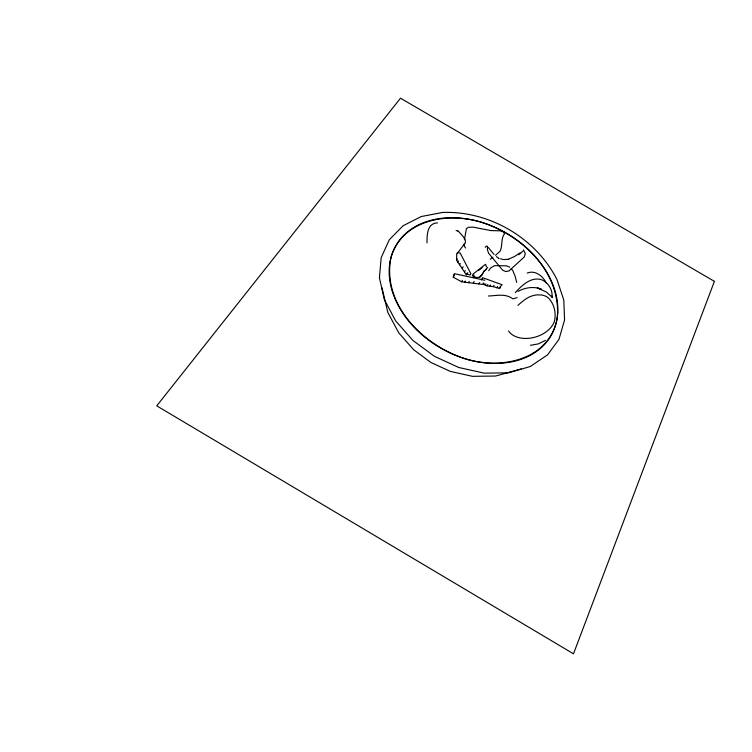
<?xml version="1.0" encoding="UTF-8"?>
<svg xmlns="http://www.w3.org/2000/svg" width="752" height="752" viewBox="0 0 752 752"><rect width="100%" height="100%" fill="white"/><g stroke="black" fill="none" stroke-linecap="round" stroke-linejoin="round"><path stroke-width="1.13" d="M426.995 242.896C426.995 235.103 427.023 223.184 437.523 222.893M467.763 272.666L466.343 274.771L456.586 260.211L456.68 254.242L457.413 252.898M523.458 249.927L525.281 253.537L524.341 256.864L509.085 270.899L505.917 271.575L502.75 270.278L488.668 253.302L487.39 249.749L487.503 246.271L486.196 246.186L485.219 247.314M483.874 283.156L483.094 284.472L461.615 281.765L453.259 277.234L453.71 275.025L454.452 273.69L484.796 280.252M464.463 239.709L466.4 228.627L468.421 227.283L473.093 227.142L490.849 230.573L500.334 230.845L503.755 232.086L504.423 233.806C500.653 239.136 502.844 245.725 500.042 251.243L495.549 255.304M486.535 266.885L485.566 264.29L473.205 273.935L472.444 275.27L474.098 277.507L479.691 277.309L482.088 274.715L484.062 270.88M456.586 260.211L457.319 258.867M457.667 262.213L458.4 260.869M459.481 264.798L460.224 263.454M453.494 276.097L454.236 274.762M453.259 277.234L454.001 275.899M462.377 268.097L463.129 266.763M464.463 271.904L465.215 270.57M461.615 281.765L462.367 280.44M466.343 274.771L467.095 273.446M464.567 282.367L465.319 281.032M468.411 282.771L469.173 281.445M473.243 276.351L474.014 275.025M474.098 277.507L474.869 276.181M473.384 282.818L474.155 281.502M479.691 277.309L480.462 275.984M480.857 276.322L481.628 275.006M482.088 274.715L482.859 273.39M483.292 272.205L486.224 269.028M487.653 267.392L485.444 270.353M478.911 283.908L479.682 282.583M481.966 279.039L481.43 279.951L482.737 277.723L502.11 284.745L499.977 287.02M500.418 287.198L499.619 288.505L493.246 286.634L487.108 285.835L485.209 285.187L485.989 283.871M487.108 285.835L487.888 284.519M489.712 286.362L490.501 285.046M493.246 286.634L494.036 285.318M496.818 287.828L497.617 286.512M488.706 270.682L490.586 268.022L494.534 265.635L506.303 265.813L509.724 267.12M515.317 292.631C521.719 285.318 531.692 276.022 542.173 279.97C547.268 282.404 550.896 287.255 551.921 292.791C551.714 294.07 553.472 300.151 551.395 296.109M457.225 253.452L465.413 242.717L465.328 240.114L463.354 236.805L458.006 230.798M520.694 253.236L522.884 251.102M478.62 270.438L482.145 267.684M518.636 254.759L520.422 253.415M490.266 259.233L492.908 257.269M520.074 252.86L514.753 256.366L508.653 259.186M545.548 340.365L538.253 343.918L530.386 345.3M517.978 291.428C524.981 287.546 533.666 286.127 541.252 289.172L537.248 287.922L546.347 292.011L552.363 297.36M517.132 297.632L512.958 298.882C505.297 293.195 496.828 295.733 488.518 295.997M521.192 368.912L495.643 376.038L472.453 376.329L450.307 371.385L430.934 362.502L413.807 349.859L398.795 332.901L387.872 312.541L381.931 287.725M527.237 273.042C535.424 269.78 543.217 276.341 546.507 283.466M507.873 259.449L508.625 259.327L503.511 259.553L500.541 258.82M458.805 252.926L460.121 252.945L470.902 273.747L470.141 275.082L467.001 273.991M456.107 230.469L457.855 231.165M498.567 258.321L499.008 258.632L496.405 256.573M483.038 283.053L485.209 285.187M494.017 254.411L488.245 247.474M511.219 268.727L512.704 270.335L515.148 276.294L516.709 282.461M465.629 248.038L464.426 246.318L464.097 244.015M499.319 287.499L499.619 288.505M517.893 305.425A55.291 37.957 -15.1 0 1 526.033 298.854A16.375 10.998 -16.1 0 1 536.937 294.887L541.177 294.934A16.365 10.998 -16.1 0 1 549.524 299.146A54.041 36.613 -17.8 0 1 554.478 321.066A24.769 16.854 -16.4 0 1 532.999 337.667A24.769 16.854 -16.4 0 1 508.54 330.955M564.573 319.976L558.962 339.396L547.55 354.85L530.245 366.534L508.484 372.823L484.269 373.161L458.776 367.493L434.449 356.335L412.942 340.477L395.712 320.982L384.375 299.738L379.422 277.789L381.17 257.682L389.301 239.756L403.072 225.769L421.261 216.538L442.439 212.478C489.27 210.654 535.715 237.82 556.997 279.594L563.793 300.086L564.573 319.976M390.805 258.143C382.298 304.005 421.571 343.514 461.954 357.698C498.285 370.877 550.972 361.157 557.42 316.348C560.278 273.39 524.746 238.205 486.911 224.096C452.516 211.086 402.339 217.413 390.805 258.143M557.74 312.804L557.335 317.053A89.685 66.185 30.2 0 1 542.493 346.503L539.269 349.36A89.685 66.185 30.2 0 1 527.951 356.514L523.683 358.375A89.685 66.185 30.2 0 1 509.621 362.257L504.583 362.953A89.685 66.185 30.2 0 1 488.687 363.197L483.207 362.652A89.685 66.185 30.2 0 1 466.569 359.155L461.042 357.388A89.685 66.185 30.2 0 1 420.659 333.597L416.448 329.63A89.685 66.185 30.2 0 1 405.375 316.808L402.264 312.296A89.685 66.185 30.2 0 1 394.828 298.347L393.023 293.618A89.685 66.185 30.2 0 1 389.658 279.528L389.235 274.922A89.685 66.185 30.2 0 1 390.044 261.649L390.993 257.457A89.685 66.185 30.2 0 1 409.549 230.347L413.074 227.931A89.685 66.185 30.2 0 1 424.871 222.169L429.166 220.768A89.685 66.185 30.2 0 1 442.909 218.136L447.713 217.789A89.685 66.185 30.2 0 1 462.574 218.343L467.612 219.048A89.685 66.185 30.2 0 1 482.746 222.695L487.747 224.397A89.685 66.185 30.2 0 1 524.379 245.848L528.318 249.373A89.685 66.185 30.2 0 1 538.902 260.794L541.985 264.845A89.685 66.185 30.2 0 1 549.731 277.554L551.78 281.925A89.685 66.185 30.2 0 1 556.179 295.226L557.044 299.663A89.685 66.185 30.2 0 1 557.74 312.804M714.4 281.361L573.485 653.808L156.745 405.845L400.487 98.192L714.4 281.361"/></g></svg>
